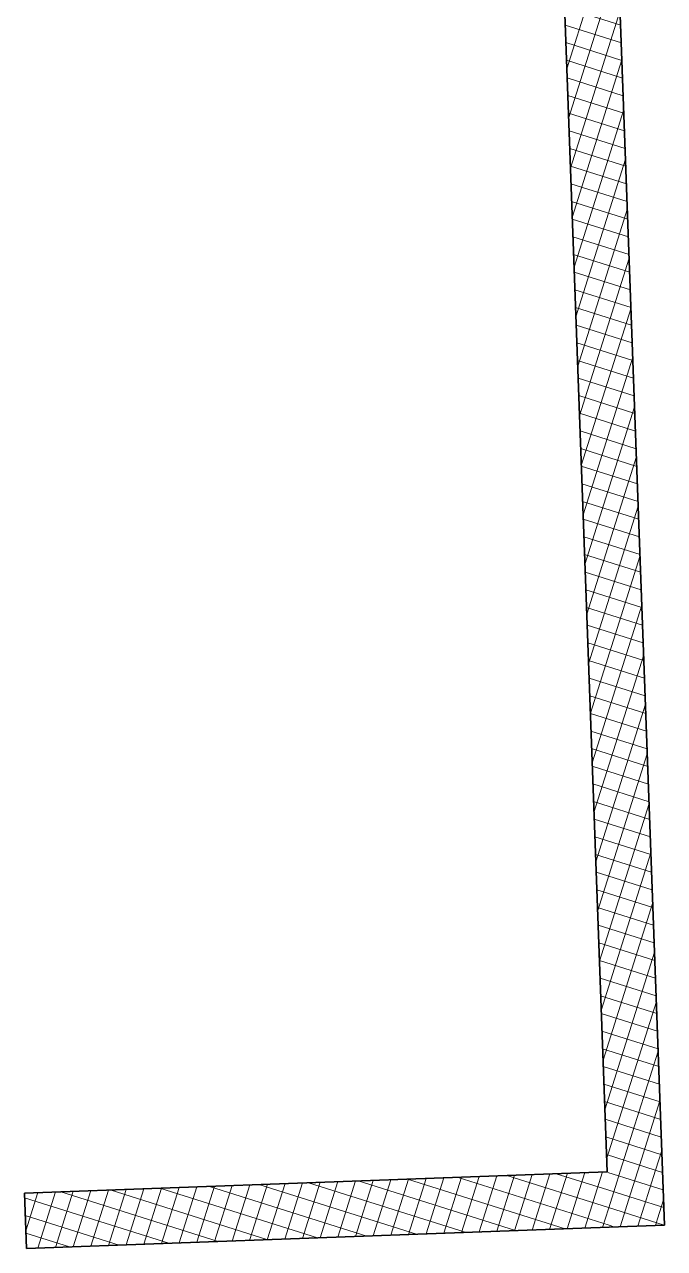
# Model space of a CAD drawing. Header units: metres. Extents: x 2740299.3 to 2740354.3, y 1267793.1 to 1267844.4.
# Drawn here: x 2740325.3 to 2740328.18, y 1267793.95 to 1267799.47 of the extents above; entities that cross this region are included whole.
import ezdxf

# ---------------------------------------------------------------- set-up
doc = ezdxf.new("R2010")
doc.units = ezdxf.units.M
doc.layers.add('grundriss', color=7, linetype='Continuous', true_color=0x000000)

msp = doc.modelspace()

# ---------------------------------------------------------------- linework, layer by layer
at = {"layer": 'grundriss', "color": 18, "linetype": 'Continuous', "lineweight": 0, "true_color": 0x000000}
for p, q in [((2740327.7514, 1267799.0431), (2740327.9481, 1267799.6668)), ((2740327.7432, 1267799.2666), (2740327.854, 1267799.6179)), ((2740327.7331, 1267799.5439), (2740327.9862, 1267799.4641)), ((2740327.7595, 1267798.8197), (2740327.9837, 1267799.5304)), ((2740327.736, 1267799.4643), (2740327.9891, 1267799.3845)), ((2740327.7389, 1267799.3848), (2740327.992, 1267799.3049)), ((2740327.7418, 1267799.3052), (2740327.9949, 1267799.2254)), ((2740327.7677, 1267798.5963), (2740327.9919, 1267799.307)), ((2740327.7447, 1267799.2256), (2740327.9978, 1267799.1458)), ((2740327.7476, 1267799.1461), (2740328.0007, 1267799.0663)), ((2740327.7505, 1267799.0665), (2740328.0036, 1267798.9867)), ((2740327.7759, 1267798.3729), (2740328.0001, 1267799.0836)), ((2740327.7534, 1267798.987), (2740328.0065, 1267798.9071)), ((2740327.7563, 1267798.9074), (2740328.0094, 1267798.8276)), ((2740327.7592, 1267798.8278), (2740328.0123, 1267798.748)), ((2740327.784, 1267798.1494), (2740328.0082, 1267798.8602)), ((2740327.7621, 1267798.7483), (2740328.0152, 1267798.6684)), ((2740327.765, 1267798.6687), (2740328.0181, 1267798.5889)), ((2740327.7922, 1267797.926), (2740328.0164, 1267798.6367)), ((2740327.768, 1267798.5892), (2740328.021, 1267798.5093)), ((2740327.7709, 1267798.5096), (2740328.0239, 1267798.4298)), ((2740327.7738, 1267798.43), (2740328.0269, 1267798.3502)), ((2740327.8003, 1267797.7026), (2740328.0245, 1267798.4133)), ((2740327.7767, 1267798.3505), (2740328.0298, 1267798.2706)), ((2740327.7796, 1267798.2709), (2740328.0327, 1267798.1911)), ((2740327.7825, 1267798.1914), (2740328.0356, 1267798.1115)), ((2740327.8085, 1267797.4792), (2740328.0327, 1267798.1899)), ((2740327.7854, 1267798.1118), (2740328.0385, 1267798.032)), ((2740327.7883, 1267798.0322), (2740328.0414, 1267797.9524)), ((2740327.7912, 1267797.9527), (2740328.0443, 1267797.8728)), ((2740327.8167, 1267797.2558), (2740328.0409, 1267797.9665)), ((2740327.7941, 1267797.8731), (2740328.0472, 1267797.7933)), ((2740327.797, 1267797.7936), (2740328.0501, 1267797.7137)), ((2740327.8248, 1267797.0323), (2740328.049, 1267797.743)), ((2740327.7999, 1267797.714), (2740328.053, 1267797.6342)), ((2740327.8028, 1267797.6344), (2740328.0559, 1267797.5546)), ((2740327.8057, 1267797.5549), (2740328.0588, 1267797.475)), ((2740327.833, 1267796.8089), (2740328.0572, 1267797.5196)), ((2740327.8086, 1267797.4753), (2740328.0617, 1267797.3955)), ((2740327.8115, 1267797.3958), (2740328.0646, 1267797.3159)), ((2740327.8145, 1267797.3162), (2740328.0675, 1267797.2364)), ((2740327.8411, 1267796.5855), (2740328.0654, 1267797.2962)), ((2740327.8174, 1267797.2366), (2740328.0704, 1267797.1568)), ((2740327.8203, 1267797.1571), (2740328.0734, 1267797.0772)), ((2740327.8232, 1267797.0775), (2740328.0763, 1267796.9977)), ((2740327.8493, 1267796.3621), (2740328.0735, 1267797.0728)), ((2740327.8261, 1267796.998), (2740328.0792, 1267796.9181)), ((2740327.829, 1267796.9184), (2740328.0821, 1267796.8386)), ((2740327.8575, 1267796.1386), (2740328.0817, 1267796.8494)), ((2740327.8319, 1267796.8388), (2740328.085, 1267796.759)), ((2740327.8348, 1267796.7593), (2740328.0879, 1267796.6794)), ((2740327.8377, 1267796.6797), (2740328.0908, 1267796.5999)), ((2740327.8656, 1267795.9152), (2740328.0898, 1267796.6259)), ((2740327.8406, 1267796.6002), (2740328.0937, 1267796.5203)), ((2740327.8435, 1267796.5206), (2740328.0966, 1267796.4408)), ((2740327.8464, 1267796.441), (2740328.0995, 1267796.3612)), ((2740327.8738, 1267795.6918), (2740328.098, 1267796.4025)), ((2740327.8493, 1267796.3615), (2740328.1024, 1267796.2816)), ((2740327.8522, 1267796.2819), (2740328.1053, 1267796.2021)), ((2740327.8551, 1267796.2024), (2740328.1082, 1267796.1225)), ((2740327.882, 1267795.4684), (2740328.1062, 1267796.1791)), ((2740327.8581, 1267796.1228), (2740328.1111, 1267796.043)), ((2740327.861, 1267796.0432), (2740328.114, 1267795.9634)), ((2740327.8639, 1267795.9637), (2740328.1169, 1267795.8838)), ((2740327.8901, 1267795.2449), (2740328.1143, 1267795.9557)), ((2740327.8668, 1267795.8841), (2740328.1199, 1267795.8043)), ((2740327.8697, 1267795.8046), (2740328.1228, 1267795.7247)), ((2740327.8726, 1267795.725), (2740328.1257, 1267795.6452)), ((2740327.8983, 1267795.0215), (2740328.1225, 1267795.7322)), ((2740327.8755, 1267795.6454), (2740328.1286, 1267795.5656)), ((2740327.8784, 1267795.5659), (2740328.1315, 1267795.486)), ((2740327.8813, 1267795.4863), (2740328.1344, 1267795.4065)), ((2740327.9064, 1267794.7981), (2740328.1306, 1267795.5088)), ((2740327.8842, 1267795.4068), (2740328.1373, 1267795.3269)), ((2740327.8871, 1267795.3272), (2740328.1402, 1267795.2474)), ((2740327.89, 1267795.2476), (2740328.1431, 1267795.1678)), ((2740327.9146, 1267794.5747), (2740328.1388, 1267795.2854)), ((2740327.8929, 1267795.1681), (2740328.146, 1267795.0882)), ((2740327.8958, 1267795.0885), (2740328.1489, 1267795.0087)), ((2740327.9228, 1267794.3513), (2740328.147, 1267795.062)), ((2740327.8987, 1267795.009), (2740328.1518, 1267794.9291)), ((2740327.9016, 1267794.9294), (2740328.1547, 1267794.8496)), ((2740327.9046, 1267794.8498), (2740328.1576, 1267794.77)), ((2740327.9844, 1267794.2972), (2740328.1551, 1267794.8385)), ((2740327.9075, 1267794.7703), (2740328.1605, 1267794.6904)), ((2740327.9104, 1267794.6907), (2740328.1634, 1267794.6109)), ((2740327.9133, 1267794.6112), (2740328.1664, 1267794.5313)), ((2740328.0639, 1267794.3001), (2740328.1633, 1267794.6151)), ((2740327.9162, 1267794.5316), (2740328.1693, 1267794.4518)), ((2740327.9191, 1267794.452), (2740328.1722, 1267794.3722)), ((2740327.922, 1267794.3725), (2740328.1423, 1267794.303)), ((2740328.1435, 1267794.303), (2740328.1715, 1267794.3917)), ((2740328.0919, 1267794.1397), (2740328.1435, 1267794.303)), ((2740328.1423, 1267794.303), (2740328.1751, 1267794.2926)), ((2740326.552, 1267793.9947), (2740326.6318, 1267794.2478)), ((2740326.6315, 1267793.9976), (2740326.7114, 1267794.2507)), ((2740326.7111, 1267794.0005), (2740326.7909, 1267794.2536)), ((2740326.7907, 1267794.0034), (2740326.8705, 1267794.2565)), ((2740326.8018, 1267794.254), (2740327.5125, 1267794.0298)), ((2740326.8702, 1267794.0063), (2740326.9501, 1267794.2594)), ((2740326.9498, 1267794.0092), (2740327.0296, 1267794.2623)), ((2740327.0252, 1267794.2621), (2740327.736, 1267794.0379)), ((2740327.0294, 1267794.0121), (2740327.1092, 1267794.2652)), ((2740327.1089, 1267794.015), (2740327.1887, 1267794.2681)), ((2740327.1885, 1267794.0179), (2740327.2683, 1267794.271)), ((2740327.2487, 1267794.2703), (2740327.9336, 1267794.0542)), ((2740327.268, 1267794.0209), (2740327.3479, 1267794.2739)), ((2740327.3476, 1267794.0238), (2740327.4274, 1267794.2768)), ((2740327.4272, 1267794.0267), (2740327.507, 1267794.2797)), ((2740327.4721, 1267794.2785), (2740327.9307, 1267794.1338)), ((2740327.5067, 1267794.0296), (2740327.5866, 1267794.2827)), ((2740327.5863, 1267794.0325), (2740327.6661, 1267794.2856)), ((2740327.6658, 1267794.0354), (2740327.7457, 1267794.2885)), ((2740327.6955, 1267794.2866), (2740327.9278, 1267794.2134)), ((2740327.7454, 1267794.0383), (2740327.8252, 1267794.2914)), ((2740327.825, 1267794.0412), (2740327.9048, 1267794.2943)), ((2740327.9189, 1267794.2948), (2740327.9249, 1267794.2929)), ((2740327.9282, 1267794.2919), (2740328.178, 1267794.2131)), ((2740327.9309, 1267794.1278), (2740327.9703, 1267794.2527)), ((2740327.9703, 1267794.2527), (2740327.9844, 1267794.2972)), ((2740328.0311, 1267794.1962), (2740328.0639, 1267794.3001)), ((2740325.3043, 1267794.0283), (2740325.3589, 1267794.2013)), ((2740325.3586, 1267793.9511), (2740325.4384, 1267794.2042)), ((2740325.4381, 1267793.954), (2740325.518, 1267794.2071)), ((2740325.4613, 1267794.205), (2740326.172, 1267793.9808)), ((2740325.5177, 1267793.9569), (2740325.5975, 1267794.21)), ((2740325.5973, 1267793.9598), (2740325.6771, 1267794.2129)), ((2740325.6768, 1267793.9627), (2740325.7567, 1267794.2158)), ((2740325.6847, 1267794.2132), (2740326.3954, 1267793.989)), ((2740325.7564, 1267793.9656), (2740325.8362, 1267794.2187)), ((2740325.8359, 1267793.9685), (2740325.9158, 1267794.2216)), ((2740325.9081, 1267794.2213), (2740326.6188, 1267793.9971)), ((2740325.9155, 1267793.9714), (2740325.9953, 1267794.2245)), ((2740325.9951, 1267793.9743), (2740326.0749, 1267794.2274)), ((2740326.0746, 1267793.9773), (2740326.1545, 1267794.2303)), ((2740326.1316, 1267794.2295), (2740326.8423, 1267794.0053)), ((2740326.1542, 1267793.9802), (2740326.234, 1267794.2332)), ((2740326.2337, 1267793.9831), (2740326.3136, 1267794.2362)), ((2740326.3133, 1267793.986), (2740326.3931, 1267794.2391)), ((2740326.355, 1267794.2377), (2740327.0657, 1267794.0135)), ((2740326.3929, 1267793.9889), (2740326.4727, 1267794.242)), ((2740326.4724, 1267793.9918), (2740326.5523, 1267794.2449)), ((2740326.5784, 1267794.2458), (2740327.2891, 1267794.0216)), ((2740327.9278, 1267794.2134), (2740328.0563, 1267794.1728)), ((2740327.9841, 1267794.047), (2740328.0311, 1267794.1962)), ((2740325.2988, 1267794.1776), (2740325.9486, 1267793.9726)), ((2740328.0563, 1267794.1728), (2740328.1809, 1267794.1335)), ((2740328.0636, 1267794.0499), (2740328.0919, 1267794.1397)), ((2740328.1528, 1267794.0831), (2740328.1796, 1267794.1683)), ((2740325.3017, 1267794.0981), (2740325.7252, 1267793.9645)), ((2740327.9045, 1267794.0441), (2740327.9309, 1267794.1278)), ((2740327.9307, 1267794.1338), (2740328.1828, 1267794.0543)), ((2740328.1432, 1267794.0528), (2740328.1528, 1267794.0831)), ((2740327.9336, 1267794.0542), (2740327.9594, 1267794.0461)), ((2740325.3046, 1267794.0185), (2740325.5017, 1267793.9563))]:
    msp.add_line(p, q, dxfattribs=at)
at = {"layer": 'grundriss', "color": 7, "linetype": 'Continuous', "lineweight": 35}
for p, q in [((2740328.1838, 1267794.0543), (2740327.9782, 1267799.6825)), ((2740327.7327, 1267799.5547), (2740327.9248, 1267794.295)), ((2740327.9248, 1267794.295), (2740325.2981, 1267794.199)), ((2740325.3072, 1267793.9492), (2740325.2981, 1267794.199)), ((2740325.3072, 1267793.9492), (2740327.9339, 1267794.0452)), ((2740328.1838, 1267794.0543), (2740327.9339, 1267794.0452))]:
    msp.add_line(p, q, dxfattribs=at)

doc.saveas('drawing.dxf')
